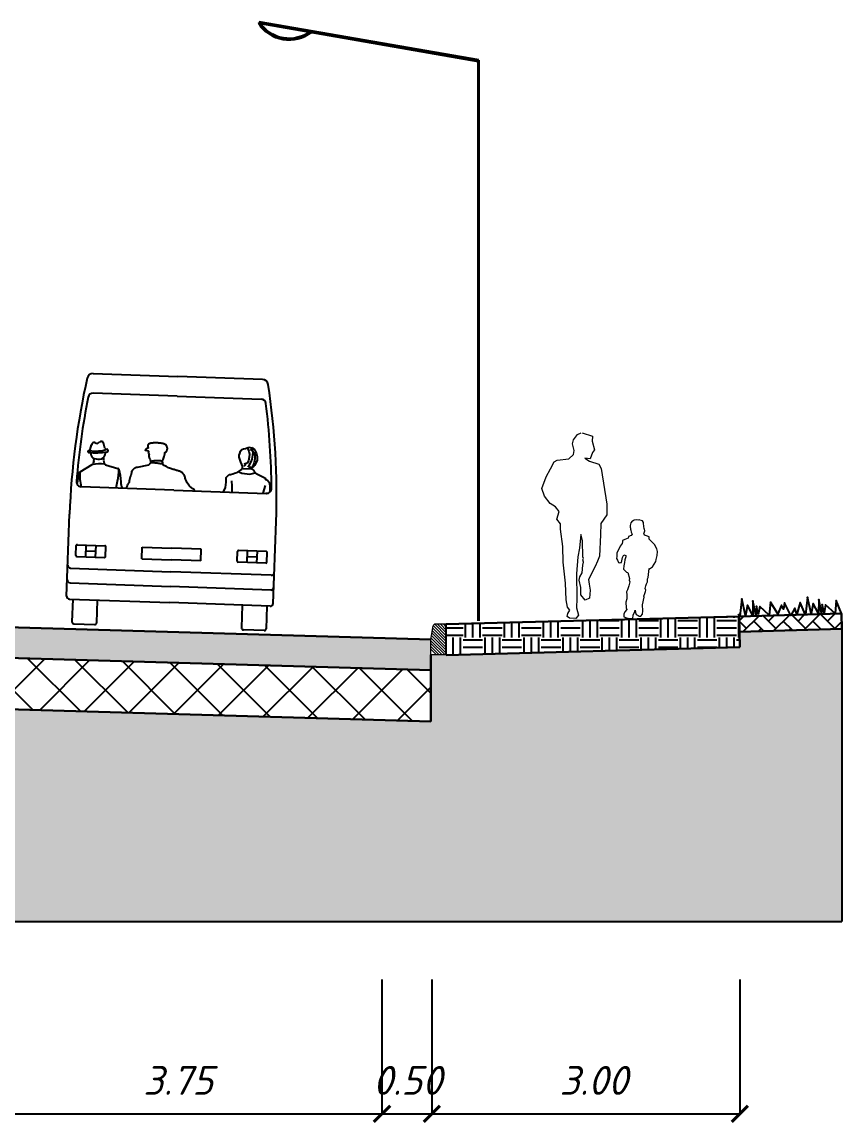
# Model space of a CAD drawing. Header units: metres. Extents: x 34785 to 38791, y 49888 to 55971.
# Drawn here: x 37513.67 to 37521.67, y 51718.9 to 51729.63 of the extents above; entities that cross this region are included whole.
import ezdxf

# ---------------------------------------------------------------- set-up
doc = ezdxf.new("R2010")
doc.units = ezdxf.units.M
doc.linetypes.add('DGN4', pattern=[96.18704, 48.09352, -24.04676, 0, -24.04676])
for name, color, linetype, lineweight in [('12000000', 251, 'Continuous', 0), ('_pk', 7, 'Continuous', 30), ('ГЕНПЛАН ПЛОЩІ', 7, 'Continuous', 0), ('Слой 1', 250, 'Continuous', 0)]:
    doc.layers.add(name, color=color, linetype=linetype, lineweight=lineweight)
doc.layers.add('штрих', color=7, linetype='Continuous', lineweight=0, true_color=0x000000)
doc.styles.add('Строитель 001', font='isocpeur.ttf', dxfattribs={"height": 2})

# ---------------------------------------------------------------- blocks, each defined once
blk = doc.blocks.new('1')
at = {"layer": 'ГЕНПЛАН ПЛОЩІ', "color": 7, "linetype": 'Continuous', "lineweight": 0}
blk.add_line((4178.65, -713.94), (4178.65, -713.54), dxfattribs=at)
at = {"layer": 'ГЕНПЛАН ПЛОЩІ', "color": 7, "linetype": 'Continuous', "lineweight": 0, "flags": 128}
for points in [[(4178.65, -713.54), (4178.65, -713.4), (4178.65, -713.12), (4178.65, -712.84), (4178.65, -712.56), (4178.65, -712.44)], [(4177.15, -713.94), (4177.26, -713.94), (4177.55, -713.94), (4177.83, -713.94), (4178.11, -713.94), (4178.65, -713.94)]]:
    blk.add_lwpolyline(points, dxfattribs=at)
at = {"layer": 'Слой 1', "color": 7, "linetype": 'Continuous', "lineweight": 0}
for p, q in [((4177.15, -713.94), (4177.15, -710.94)), ((4177.15, -710.94), (4178.22, -710.94)), ((4178.28, -710.94), (4177.15, -712.08)), ((4178, -710.94), (4177.15, -711.79)), ((4177.72, -710.94), (4177.15, -711.51)), ((4177.43, -710.94), (4177.15, -711.23)), ((4178.42, -711.09), (4177.15, -712.36)), ((4178.46, -711.33), (4177.15, -712.64)), ((4178.65, -712.44), (4178.42, -711.11)), ((4178.5, -711.58), (4177.15, -712.92)), ((4178.54, -711.82), (4177.15, -713.21)), ((4178.58, -712.06), (4177.15, -713.49)), ((4178.63, -712.3), (4177.15, -713.77)), ((4178.65, -712.56), (4177.26, -713.94)), ((4178.65, -712.84), (4177.55, -713.94)), ((4178.65, -713.12), (4177.83, -713.94)), ((4178.65, -713.4), (4178.11, -713.94))]:
    blk.add_line(p, q, dxfattribs=at)
at = {"layer": 'Слой 1', "color": 7, "linetype": 'Continuous', "lineweight": 0, "extrusion": (0, 0, -1)}
blk.add_arc((-4178.22, -711.14), 0.2, 90, 170.1128, dxfattribs=at)
blk = doc.blocks.new('23ук_2')
at = {"layer": '12000000', "color": 0, "linetype": 'Continuous', "lineweight": -2, "ltscale": 100}
for p, q in [((-0.07, 0.1473), (-0.0693, 0.1513)), ((-0.0693, 0.1513), (-0.0654, 0.1563)), ((-0.0654, 0.1563), (-0.0618, 0.1581)), ((-0.0607, 0.1581), (-0.0505, 0.1547)), ((-0.0505, 0.1547), (-0.0508, 0.1499)), ((-0.0684, 0.1409), (-0.07, 0.1473)), ((-0.0693, 0.1368), (-0.0684, 0.1409)), ((-0.0508, 0.1499), (-0.0486, 0.1415)), ((-0.0486, 0.1415), (-0.0505, 0.139)), ((-0.0916, 0.123), (-0.0881, 0.1299)), ((-0.0881, 0.1299), (-0.0852, 0.1313)), ((-0.0852, 0.1313), (-0.0738, 0.1328)), ((-0.0738, 0.1328), (-0.0693, 0.1368)), ((-0.0529, 0.1328), (-0.058, 0.1333)), ((-0.058, 0.1333), (-0.0534, 0.1304)), ((-0.0534, 0.1304), (-0.0444, 0.1275)), ((-0.0505, 0.139), (-0.0529, 0.1328)), ((-0.0957, 0.115), (-0.0916, 0.123)), ((-0.0444, 0.1275), (-0.0423, 0.1231)), ((-0.0423, 0.1231), (-0.0368, 0.0883)), ((-0.1002, 0.1038), (-0.0957, 0.115)), ((-0.0973, 0.0964), (-0.1002, 0.1038)), ((-0.092, 0.0892), (-0.0973, 0.0964)), ((-0.0868, 0.086), (-0.092, 0.0892)), ((-0.083, 0.0813), (-0.0868, 0.086)), ((-0.0368, 0.0883), (-0.0366, 0.078)), ((-0.0855, 0.0738), (-0.083, 0.0813)), ((-0.0366, 0.078), (-0.0425, 0.0695)), ((-0.0818, 0.0692), (-0.0855, 0.0738)), ((-0.0818, 0.064), (-0.0818, 0.0692)), ((-0.0425, 0.0695), (-0.0427, 0.0586)), ((-0.0132, 0.0703), (-0.0138, 0.0677)), ((-0.0138, 0.0677), (-0.0138, 0.0661)), ((-0.0138, 0.0661), (-0.0137, 0.065)), ((-0.0137, 0.065), (-0.0135, 0.0641)), ((-0.0118, 0.0718), (-0.0132, 0.0703)), ((-0.0109, 0.0723), (-0.0118, 0.0718)), ((-0.0099, 0.0728), (-0.0109, 0.0723)), ((-0.0081, 0.0733), (-0.0099, 0.0728)), ((-0.0062, 0.0729), (-0.0081, 0.0733)), ((-0.0045, 0.0733), (-0.0062, 0.0729)), ((-0.0045, 0.0729), (-0.0045, 0.0733)), ((-0.0017, 0.0722), (-0.0045, 0.0729)), ((-0.001, 0.0707), (-0.0017, 0.0722)), ((-0.0008, 0.0697), (-0.001, 0.0707)), ((-0.0003, 0.0644), (-0.0008, 0.0697)), ((0.0001, 0.064), (-0.0003, 0.0644)), ((-0.0796, 0.047), (-0.0818, 0.064)), ((-0.062, 0.0589), (-0.0634, 0.0455)), ((-0.0604, 0.0526), (-0.062, 0.0589)), ((-0.0427, 0.0586), (-0.0437, 0.0377)), ((-0.0192, 0.0539), (-0.0213, 0.0531)), ((-0.0157, 0.0554), (-0.0192, 0.0539)), ((-0.0154, 0.0568), (-0.0157, 0.0554)), ((-0.013, 0.0578), (-0.0154, 0.0568)), ((-0.0135, 0.0641), (-0.0133, 0.0632)), ((-0.0133, 0.0632), (-0.013, 0.0611)), ((-0.013, 0.0611), (-0.0119, 0.0591)), ((-0.0119, 0.0591), (-0.013, 0.0578)), ((-0.0007, 0.06), (-0.0001, 0.0604)), ((0.0002, 0.0582), (-0.0007, 0.06)), ((-0.0001, 0.0604), (0.0004, 0.0624)), ((0.0004, 0.0624), (0.0001, 0.064)), ((0.0022, 0.0577), (0.0002, 0.0582)), ((0.0045, 0.0565), (0.0022, 0.0577)), ((0.0047, 0.0544), (0.0045, 0.0565)), ((0.01, 0.0491), (0.0047, 0.0544)), ((-0.0793, 0.032), (-0.0796, 0.047)), ((-0.0634, 0.0455), (-0.065, 0.0372)), ((-0.0602, 0.037), (-0.0604, 0.0526)), ((-0.025, 0.0445), (-0.0269, 0.041)), ((-0.0237, 0.0474), (-0.025, 0.0445)), ((-0.0218, 0.05), (-0.0237, 0.0474)), ((-0.0214, 0.0517), (-0.0218, 0.05)), ((-0.0213, 0.0531), (-0.0214, 0.0517)), ((0.012, 0.0448), (0.01, 0.0491)), ((0.0128, 0.0423), (0.012, 0.0448)), ((-0.065, 0.0372), (-0.0661, 0.0206)), ((-0.0594, 0.0356), (-0.0602, 0.037)), ((-0.0601, 0.0343), (-0.0594, 0.0356)), ((-0.0593, 0.0318), (-0.0601, 0.0343)), ((-0.0457, 0.033), (-0.0479, 0.0278)), ((-0.0437, 0.0377), (-0.0457, 0.033)), ((-0.027, 0.0374), (-0.0272, 0.0354)), ((-0.0272, 0.0354), (-0.0262, 0.0337)), ((-0.0269, 0.041), (-0.027, 0.0374)), ((-0.0262, 0.0337), (-0.0254, 0.0316)), ((-0.0222, 0.0315), (-0.022, 0.0333)), ((-0.022, 0.0333), (-0.0213, 0.0363)), ((-0.0213, 0.0363), (-0.0202, 0.039)), ((-0.0202, 0.039), (-0.0181, 0.0383)), ((-0.0192, 0.0343), (-0.0195, 0.0316)), ((-0.0181, 0.0372), (-0.0192, 0.0343)), ((-0.0181, 0.0383), (-0.0181, 0.0372)), ((0.0079, 0.0273), (0.0112, 0.0324)), ((0.0112, 0.0324), (0.0114, 0.0344)), ((0.0114, 0.0344), (0.0125, 0.0384)), ((0.0125, 0.0384), (0.0128, 0.0423)), ((-0.0768, 0.0114), (-0.0793, 0.032)), ((-0.063, 0.0176), (-0.0606, 0.0215)), ((-0.0606, 0.0215), (-0.0599, 0.0288)), ((-0.0599, 0.0288), (-0.0593, 0.0318)), ((-0.0479, 0.0278), (-0.0545, 0.0151)), ((-0.0254, 0.0316), (-0.0239, 0.0313)), ((-0.0239, 0.0313), (-0.0231, 0.0314)), ((-0.0231, 0.0314), (-0.0222, 0.0315)), ((-0.0199, 0.0284), (-0.0205, 0.0249)), ((-0.0205, 0.0249), (-0.0176, 0.0222)), ((-0.0195, 0.0316), (-0.0199, 0.0284)), ((-0.0176, 0.0222), (-0.0163, 0.0217)), ((-0.0163, 0.0217), (-0.0144, 0.0161)), ((0.0036, 0.0169), (0.0042, 0.0228)), ((0.0042, 0.0228), (0.0046, 0.0257)), ((0.0046, 0.0257), (0.0051, 0.0253)), ((0.0051, 0.0253), (0.0079, 0.0273)), ((-0.0763, -0.0048), (-0.0768, 0.0114)), ((-0.0661, 0.0206), (-0.066, -0.0036)), ((-0.0636, 0.0142), (-0.063, 0.0176)), ((-0.0621, 0.0073), (-0.0636, 0.0142)), ((-0.0545, 0.0151), (-0.054, 0.0104)), ((-0.0141, 0.0126), (-0.0152, 0.0089)), ((-0.0144, 0.0161), (-0.0149, 0.0142)), ((-0.0149, 0.0142), (-0.0141, 0.0126)), ((0.002, 0.0107), (0.003, 0.0126)), ((0.003, 0.0155), (0.0036, 0.0169)), ((0.003, 0.0126), (0.003, 0.0155)), ((-0.062, 0.0043), (-0.0621, 0.0073)), ((-0.062, 0), (-0.062, 0.0043)), ((-0.054, 0.0104), (-0.0529, 0.0046)), ((-0.0529, 0.0046), (-0.0534, -0.0032)), ((-0.0165, 0.0049), (-0.0173, 0.0029)), ((-0.0173, 0.0029), (-0.017, 0)), ((-0.017, 0), (-0.017, -0.004)), ((-0.0152, 0.0089), (-0.0165, 0.0049)), ((-0.0004, -0.0013), (0.0004, 0.0013)), ((0.0004, 0.0013), (0.0012, 0.0033)), ((0.0009, 0.0062), (0.0014, 0.0088)), ((0.0014, 0.0046), (0.0009, 0.0062)), ((0.0012, 0.0033), (0.0014, 0.0046)), ((0.0014, 0.0088), (0.002, 0.0107)), ((-0.0751, -0.012), (-0.0763, -0.0048)), ((-0.066, -0.0036), (-0.0663, -0.0126)), ((-0.0579, -0.0053), (-0.062, 0)), ((-0.0534, -0.0032), (-0.0579, -0.0053)), ((-0.017, -0.004), (-0.0181, -0.0073)), ((-0.0181, -0.0073), (-0.0178, -0.0128)), ((-0.0018, -0.0099), (-0.0001, -0.0024)), ((-0.0014, -0.0155), (-0.0018, -0.0099)), ((-0.0001, -0.0024), (-0.0004, -0.0013)), ((-0.0752, -0.021), (-0.0747, -0.0183)), ((-0.0732, -0.0229), (-0.0752, -0.021)), ((-0.0726, -0.015), (-0.0751, -0.012)), ((-0.0747, -0.0183), (-0.0726, -0.015)), ((-0.0643, -0.0198), (-0.067, -0.023)), ((-0.0663, -0.0126), (-0.0643, -0.0198)), ((-0.0191, -0.0167), (-0.0199, -0.019)), ((-0.0199, -0.019), (-0.0199, -0.0214)), ((-0.0199, -0.0214), (-0.0176, -0.0225)), ((-0.017, -0.0144), (-0.0191, -0.0167)), ((-0.0178, -0.0128), (-0.017, -0.0144)), ((-0.0114, -0.0223), (-0.0108, -0.0206)), ((-0.0108, -0.0196), (-0.0096, -0.0171)), ((-0.0108, -0.0206), (-0.0108, -0.0196)), ((-0.0096, -0.0171), (-0.009, -0.0151)), ((-0.009, -0.0151), (-0.0087, -0.0172)), ((-0.0087, -0.0172), (-0.0081, -0.0191)), ((-0.0081, -0.0191), (-0.0061, -0.0203)), ((-0.0061, -0.0203), (-0.005, -0.0209)), ((-0.005, -0.0209), (-0.0036, -0.0207)), ((-0.0036, -0.0207), (-0.0018, -0.019)), ((-0.0018, -0.019), (-0.0014, -0.0155)), ((-0.067, -0.023), (-0.0732, -0.0229)), ((-0.0176, -0.0225), (-0.0143, -0.023)), ((-0.0143, -0.023), (-0.012, -0.023)), ((-0.012, -0.023), (-0.0114, -0.0223))]:
    blk.add_line(p, q, dxfattribs=at)
blk = doc.blocks.new('A$C77907630')
for p, q in [((0.189, 2.55), (1.05, 2.55)), ((1.911, 2.55), (1.05, 2.55)), ((1.05, 2.35), (0.196, 2.35)), ((1.05, 2.35), (1.904, 2.35)), ((0.187, 1.776), (0.196, 1.823)), ((0.334, 1.796), (0.317, 1.848)), ((1.702, 1.772), (1.707, 1.791)), ((1.707, 1.791), (1.712, 1.814)), ((1.712, 1.814), (1.72, 1.825)), ((1.72, 1.825), (1.726, 1.831)), ((1.726, 1.831), (1.741, 1.837)), ((1.741, 1.837), (1.761, 1.843)), ((1.761, 1.843), (1.797, 1.856)), ((1.78, 1.853), (1.799, 1.818)), ((1.797, 1.856), (1.81, 1.854)), ((1.799, 1.818), (1.806, 1.787)), ((1.81, 1.854), (1.838, 1.85)), ((1.811, 1.839), (1.847, 1.805)), ((1.835, 1.84), (1.824, 1.856)), ((1.84, 1.81), (1.835, 1.84)), ((1.838, 1.85), (1.855, 1.835)), ((1.841, 1.777), (1.84, 1.81)), ((1.847, 1.805), (1.86, 1.776)), ((1.855, 1.835), (1.87, 1.81)), ((1.87, 1.81), (1.876, 1.794)), ((1.876, 1.794), (1.885, 1.766)), ((1.701, 1.751), (1.702, 1.772)), ((1.705, 1.741), (1.701, 1.751)), ((1.719, 1.704), (1.705, 1.741)), ((1.731, 1.68), (1.719, 1.704)), ((1.738, 1.664), (1.731, 1.68)), ((1.786, 1.696), (1.754, 1.684)), ((1.761, 1.67), (1.771, 1.68)), ((1.771, 1.68), (1.771, 1.683)), ((1.796, 1.717), (1.786, 1.696)), ((1.793, 1.658), (1.81, 1.679)), ((1.803, 1.756), (1.796, 1.717)), ((1.806, 1.787), (1.803, 1.756)), ((1.81, 1.679), (1.826, 1.709)), ((1.826, 1.709), (1.834, 1.737)), ((1.834, 1.737), (1.841, 1.777)), ((1.856, 1.703), (1.843, 1.667)), ((1.862, 1.74), (1.856, 1.703)), ((1.86, 1.776), (1.862, 1.74)), ((1.875, 1.703), (1.861, 1.673)), ((1.884, 1.727), (1.875, 1.703)), ((1.885, 1.743), (1.884, 1.727)), ((1.885, 1.766), (1.885, 1.743)), ((0.092, 1.546), (0.212, 1.624)), ((0.228, 1.663), (0.222, 1.637)), ((0.324, 1.671), (0.332, 1.641)), ((0.346, 1.626), (0.474, 1.594)), ((1.576, 1.542), (1.606, 1.574)), ((1.606, 1.574), (1.618, 1.575)), ((1.618, 1.575), (1.644, 1.581)), ((1.644, 1.581), (1.661, 1.587)), ((1.661, 1.587), (1.686, 1.596)), ((1.686, 1.596), (1.705, 1.61)), ((1.702, 1.604), (1.733, 1.592)), ((1.705, 1.61), (1.725, 1.626)), ((1.725, 1.626), (1.739, 1.646)), ((1.733, 1.592), (1.816, 1.583)), ((1.739, 1.646), (1.738, 1.664)), ((1.743, 1.635), (1.745, 1.639)), ((1.745, 1.639), (1.829, 1.637)), ((1.753, 1.669), (1.761, 1.67)), ((1.813, 1.649), (1.813, 1.662)), ((1.822, 1.658), (1.813, 1.649)), ((1.816, 1.583), (1.871, 1.601)), ((1.827, 1.641), (1.822, 1.658)), ((1.831, 1.649), (1.826, 1.643)), ((1.826, 1.643), (1.84, 1.633)), ((1.843, 1.667), (1.827, 1.641)), ((1.851, 1.661), (1.831, 1.649)), ((1.84, 1.633), (1.85, 1.625)), ((1.85, 1.625), (1.86, 1.611)), ((1.861, 1.673), (1.851, 1.661)), ((1.86, 1.611), (1.879, 1.593)), ((1.879, 1.593), (1.907, 1.581)), ((1.907, 1.581), (1.943, 1.566)), ((1.943, 1.566), (1.971, 1.552)), ((1.574, 1.44), (1.577, 1.495)), ((1.577, 1.495), (1.576, 1.542)), ((1.642, 1.457), (1.635, 1.51)), ((1.644, 1.394), (1.642, 1.457)), ((1.958, 1.396), (1.98, 1.475)), ((1.971, 1.552), (1.979, 1.537)), ((1.979, 1.537), (1.998, 1.528)), ((1.998, 1.528), (2.019, 1.503)), ((2.019, 1.503), (2.023, 1.458)), ((2.023, 1.458), (2.026, 1.409)), ((1.05, 1.395), (0.108, 1.395)), ((1.05, 1.395), (1.992, 1.395)), ((1.556, 1.395), (1.574, 1.44)), ((1.992, 1.405), (1.992, 1.395)), ((0, 0.28), (0, 1.111)), ((2.1, 0.28), (2.1, 1.111)), ((0.08, 0.695), (0.08, 0.795)), ((0.09, 0.805), (0.37, 0.805)), ((0.18, 0.685), (0.18, 0.805)), ((0.28, 0.685), (0.28, 0.805)), ((0.38, 0.695), (0.38, 0.795)), ((0.75, 0.805), (1.05, 0.805)), ((0.75, 0.685), (0.75, 0.805)), ((1.35, 0.805), (1.05, 0.805)), ((1.35, 0.685), (1.35, 0.805)), ((1.72, 0.695), (1.72, 0.795)), ((2.01, 0.805), (1.73, 0.805)), ((1.82, 0.685), (1.82, 0.805)), ((1.92, 0.685), (1.92, 0.805)), ((2.02, 0.695), (2.02, 0.795)), ((0.09, 0.685), (0.37, 0.685)), ((0.18, 0.745), (0.28, 0.745)), ((0.75, 0.685), (1.05, 0.685)), ((1.35, 0.685), (1.05, 0.685)), ((2.01, 0.685), (1.73, 0.685)), ((1.92, 0.745), (1.82, 0.745)), ((0.03, 0.565), (1.05, 0.565)), ((2.07, 0.565), (1.05, 0.565)), ((0.03, 0.415), (1.05, 0.415)), ((2.07, 0.415), (1.05, 0.415)), ((0.03, 0.25), (1.05, 0.25)), ((0.063, 0.25), (0.063, 0.02)), ((0.313, 0.25), (0.313, 0.02)), ((2.07, 0.25), (1.05, 0.25)), ((1.787, 0.25), (1.787, 0.02)), ((2.037, 0.25), (2.037, 0.02)), ((0.083, 0), (0.293, 0)), ((2.017, 0), (1.807, 0))]:
    blk.add_line(p, q)
at = {"linetype": 'Continuous'}
for points in [[(1.265, 1.395), (1.265, 1.396), (1.26, 1.402), (1.255, 1.407), (1.249, 1.411), (1.243, 1.415), (1.237, 1.419), (1.23, 1.423), (1.223, 1.428), (1.216, 1.434), (1.208, 1.441), (1.2, 1.45), (1.192, 1.461), (1.183, 1.474), (1.174, 1.49), (1.165, 1.509), (1.162, 1.519), (1.16, 1.529), (1.156, 1.537), (1.153, 1.545), (1.149, 1.552), (1.145, 1.558), (1.14, 1.563), (1.136, 1.568), (1.13, 1.573), (1.125, 1.576), (1.119, 1.58), (1.113, 1.583), (1.107, 1.586), (1.1, 1.588), (1.093, 1.59), (1.086, 1.592), (1.078, 1.594), (1.07, 1.596), (1.062, 1.598), (1.054, 1.6), (1.045, 1.602), (1.036, 1.604), (1.027, 1.607), (1.017, 1.61), (1.008, 1.613), (0.998, 1.616), (0.987, 1.62), (0.977, 1.625), (0.966, 1.63), (0.955, 1.635), (0.944, 1.641), (0.932, 1.648), (0.923, 1.687), (0.927, 1.694), (0.931, 1.702), (0.935, 1.711), (0.938, 1.722), (0.941, 1.733), (0.943, 1.746), (0.945, 1.759), (0.945, 1.773), (0.952, 1.777), (0.957, 1.78), (0.962, 1.785), (0.965, 1.79), (0.967, 1.795), (0.969, 1.8), (0.969, 1.806), (0.969, 1.812), (0.969, 1.817), (0.968, 1.823), (0.966, 1.828), (0.964, 1.834), (0.962, 1.838), (0.96, 1.843), (0.958, 1.846), (0.955, 1.85), (0.95, 1.852), (0.944, 1.855), (0.939, 1.857), (0.933, 1.859), (0.928, 1.86), (0.923, 1.862), (0.918, 1.863), (0.914, 1.863), (0.909, 1.864), (0.904, 1.865), (0.9, 1.865), (0.895, 1.865), (0.89, 1.866), (0.886, 1.866), (0.881, 1.866), (0.876, 1.867), (0.87, 1.867), (0.864, 1.867), (0.858, 1.867), (0.851, 1.867), (0.845, 1.867), (0.838, 1.867), (0.832, 1.866), (0.825, 1.866), (0.818, 1.865), (0.812, 1.864), (0.805, 1.863), (0.799, 1.862), (0.793, 1.86), (0.787, 1.858), (0.782, 1.855), (0.777, 1.852), (0.773, 1.847), (0.771, 1.842), (0.77, 1.837), (0.77, 1.832), (0.771, 1.827), (0.772, 1.822), (0.773, 1.816), (0.773, 1.81), (0.771, 1.809), (0.769, 1.808), (0.767, 1.807), (0.765, 1.807), (0.762, 1.806), (0.76, 1.805), (0.758, 1.804), (0.755, 1.803), (0.753, 1.802), (0.751, 1.801), (0.75, 1.799), (0.748, 1.798), (0.747, 1.796), (0.746, 1.794), (0.746, 1.792), (0.746, 1.79), (0.774, 1.784), (0.777, 1.78), (0.778, 1.777), (0.778, 1.773), (0.778, 1.77), (0.777, 1.766), (0.778, 1.762), (0.78, 1.758), (0.785, 1.752), (0.783, 1.742), (0.782, 1.733), (0.784, 1.725), (0.786, 1.718), (0.789, 1.712), (0.792, 1.706), (0.796, 1.701), (0.8, 1.695), (0.807, 1.666), (0.807, 1.666)], [(0.807, 1.665), (0.811, 1.666), (0.814, 1.666), (0.818, 1.667), (0.821, 1.667), (0.825, 1.667), (0.829, 1.667), (0.832, 1.667), (0.836, 1.667), (0.839, 1.667), (0.842, 1.667), (0.846, 1.666), (0.849, 1.666), (0.853, 1.666), (0.856, 1.665), (0.859, 1.665), (0.863, 1.665), (0.866, 1.664), (0.869, 1.664), (0.873, 1.664), (0.876, 1.663), (0.879, 1.663), (0.883, 1.662), (0.886, 1.662), (0.89, 1.662), (0.893, 1.661), (0.897, 1.661), (0.9, 1.661), (0.904, 1.66), (0.908, 1.66), (0.911, 1.66), (0.915, 1.66), (0.919, 1.66), (0.932, 1.647), (0.926, 1.672), (0.925, 1.676), (0.922, 1.68), (0.918, 1.683), (0.912, 1.685), (0.905, 1.686), (0.898, 1.687), (0.889, 1.687), (0.881, 1.687), (0.871, 1.686), (0.863, 1.686), (0.854, 1.685), (0.846, 1.684), (0.839, 1.683), (0.833, 1.682), (0.828, 1.682), (0.825, 1.682), (0.823, 1.681), (0.82, 1.681), (0.817, 1.679), (0.814, 1.678), (0.811, 1.675), (0.809, 1.673), (0.807, 1.669), (0.807, 1.665)], [(0.807, 1.666), (0.807, 1.666), (0.807, 1.666), (0.804, 1.663), (0.801, 1.66), (0.798, 1.656), (0.796, 1.652), (0.793, 1.648), (0.791, 1.644), (0.787, 1.641), (0.783, 1.638), (0.671, 1.61), (0.666, 1.609), (0.661, 1.609), (0.656, 1.608), (0.652, 1.606), (0.648, 1.605), (0.645, 1.603), (0.642, 1.601), (0.639, 1.599), (0.636, 1.596), (0.633, 1.593), (0.63, 1.59), (0.627, 1.586), (0.624, 1.582), (0.621, 1.578), (0.618, 1.573), (0.614, 1.568), (0.613, 1.555), (0.611, 1.542), (0.607, 1.528), (0.603, 1.514), (0.599, 1.5), (0.596, 1.485), (0.593, 1.47), (0.592, 1.456), (0.59, 1.453), (0.587, 1.449), (0.584, 1.444), (0.581, 1.439), (0.578, 1.433), (0.575, 1.427), (0.573, 1.42), (0.57, 1.414), (0.568, 1.407), (0.566, 1.4), (0.565, 1.395)], [(1.094, 1.395), (1.094, 1.396)], [(1.094, 1.396), (1.094, 1.395)]]:
    blk.add_lwpolyline(points, dxfattribs=at)
for centre, radius, start, end in [((7.486, 1.111), 7.486, 169.2965, 180), ((0.189, 2.49), 0.06, 90, 169.2965), ((1.911, 2.49), 0.06, 10.7035, 90), ((-5.386, 1.111), 7.486, 0, 10.7035), ((0.196, 2.3), 0.05, 90, 170.7345), ((1.904, 2.3), 0.05, 9.2655, 90), ((7.486, 1.111), 7.436, 170.7345, 177.4061), ((-5.386, 1.111), 7.436, 2.5939, 9.2655), ((0.23, 1.816), 0.0337, 106.7287, 168.9594), ((0.225, 1.831), 0.0184, 58.0182, 106.7287), ((0.252, 1.874), 0.0332, 238.0182, 322.5802), ((0.296, 1.841), 0.022, 17.8014, 142.5802), ((0.35, 1.801), 0.0171, 197.8014, 283.2206), ((0.172, 1.755), 0.00851, 91.1677, 266.4122), ((0.215, 2.442), 0.697, 266.4122, 281.9548), ((0.171, 1.779), 0.0163, 271.1677, 348.9594), ((0.229, 2.134), 0.372, 262.4077, 289.9817), ((0.262, 1.745), 0.0691, 180.1648, 229.0965), ((0.24, 1.719), 0.0346, 229.0965, 255.017), ((0.182, 1.675), 0.0474, 346.364, 14.9861), ((0.266, 1.819), 0.138, 255.017, 285.7471), ((0.292, 1.729), 0.0439, 285.7471, 331.438), ((0.378, 1.685), 0.0552, 165.0412, 194.3756), ((0.247, 1.753), 0.0948, 331.438, 2.1279), ((0.357, 1.772), 0.0126, 281.9548, 103.2206), ((0.2, 1.642), 0.0223, 302.8764, 346.364), ((0.294, 1.282), 0.352, 83.1702, 103.1381), ((0.351, 1.646), 0.02, 194.3756, 255.7158), ((0.47, 1.577), 0.017, 21.9371, 75.7158), ((-0.084, 1.563), 0.568, 349.9398, 2.4817), ((0.171, 1.457), 0.34, 0.5729, 21.9371), ((1.791, 1.233), 1.736, 170.2336, 173.5488), ((0.107, 1.523), 0.0272, 122.8764, 170.2336), ((0.601, 1.532), 0.512, 178.6874, 195.5386), ((-39.44, 8.545), 40.539, 349.8411, 349.9398), ((0.682, 1.462), 0.172, 180.573, 203.0257), ((0.108, 1.445), 0.05, 177.4061, 270), ((1.992, 1.445), 0.05, 270, 2.5939), ((0.09, 0.795), 0.01, 90, 180), ((0.37, 0.795), 0.01, 0, 90), ((1.73, 0.795), 0.01, 90, 180), ((2.01, 0.795), 0.01, 360, 90), ((0.09, 0.695), 0.01, 180, 270), ((0.37, 0.695), 0.01, 270, 0), ((1.73, 0.695), 0.01, 180, 270), ((2.01, 0.695), 0.01, 270, 360), ((0.03, 0.595), 0.03, 180, 270), ((2.07, 0.595), 0.03, 270, 0), ((0.03, 0.445), 0.03, 180, 270), ((2.07, 0.445), 0.03, 270, 0), ((0.03, 0.28), 0.03, 180, 270), ((2.07, 0.28), 0.03, 270, 0), ((0.083, 0.02), 0.02, 180, 270), ((0.293, 0.02), 0.02, 270, 0), ((1.807, 0.02), 0.02, 180, 270), ((2.017, 0.02), 0.02, 270, 0)]:
    blk.add_arc(centre, radius, start, end)

msp = doc.modelspace()

# ---------------------------------------------------------------- hatches: boundary and pattern name
at = {"transparency": 33554687}
h = msp.add_hatch(dxfattribs=at)
h.set_pattern_fill('EARTH', color=256, scale=0.03)
h.set_pattern_definition([(0, (37062.10273, 51766.8899), (0.1905, 0.1905), [0.1905, -0.1905]), (0, (37062.10273, 51766.96133), (0.1905, 0.1905), [0.1905, -0.1905]), (0, (37062.10273, 51767.03277), (0.1905, 0.1905), [0.1905, -0.1905]), (90, (37062.12655, 51767.05658), (-0.1905, 0.1905), [0.1905, -0.1905]), (90, (37062.19798, 51767.05658), (-0.1905, 0.1905), [0.1905, -0.1905]), (90, (37062.26942, 51767.05658), (-0.1905, 0.1905), [0.1905, -0.1905])])
h.paths.add_polyline_path([(37505.93, 51723.953), (37505.93, 51723.653), (37517.656, 51723.306), (37517.656, 51723.456), (37517.656, 51723.496), (37517.656, 51723.51), (37517.657, 51723.538), (37517.657, 51723.567), (37517.657, 51723.606)])
h = msp.add_hatch(dxfattribs=at)
h.set_pattern_fill('AR-HBONE', color=256, scale=0.001)
h.set_pattern_definition([(45, (37071.22012, 51794.33467), (0, 0.143684098), [0.3048, -0.1016]), (135, (37071.29196, 51794.40651), (1e-17, 0.143684098), [0.3048, -0.1016])])
h.paths.add_polyline_path([(37520.664, 51723.832), (37521.663, 51723.859), (37521.667, 51723.709), (37520.668, 51723.682)])
h = msp.add_hatch(dxfattribs=at)
h.set_pattern_fill('EARTH', color=256, scale=0.03)
h.set_pattern_definition([(0, (37030.10067, 51766.70281), (0.1905, 0.1905), [0.1905, -0.1905]), (0, (37030.10067, 51766.77425), (0.1905, 0.1905), [0.1905, -0.1905]), (0, (37030.10067, 51766.84569), (0.1905, 0.1905), [0.1905, -0.1905]), (90, (37030.12449, 51766.8695), (-0.1905, 0.1905), [0.1905, -0.1905]), (90, (37030.19592, 51766.8695), (-0.1905, 0.1905), [0.1905, -0.1905]), (90, (37030.26736, 51766.8695), (-0.1905, 0.1905), [0.1905, -0.1905])])
h.paths.add_polyline_path([(37520.664, 51723.832), (37517.807, 51723.755), (37517.806, 51723.455), (37520.672, 51723.532)])
h = msp.add_hatch(dxfattribs=at)
h.set_pattern_fill('DOTS', color=256, scale=0.1)
h.set_pattern_definition([(0, (37062.10273, 51766.88989), (0.079375, 0.15875), [0, -0.15875])])
h.paths.add_polyline_path([(37521.667, 51723.709), (37520.668, 51723.682), (37520.672, 51723.532), (37517.768, 51723.454), (37517.767, 51723.456), (37517.739, 51723.456), (37517.71, 51723.456), (37517.656, 51723.456), (37517.657, 51722.806), (37504.93, 51723.182), (37488.43, 51722.694), (37488.43, 51723.344), (37488.376, 51723.344), (37488.348, 51723.344), (37488.319, 51723.344), (37488.291, 51723.344), (37488.28, 51723.344), (37485.417, 51723.42), (37485.421, 51723.57), (37484.421, 51723.597), (37484.421, 51720.854), (37521.667, 51720.854)])
h = msp.add_hatch(dxfattribs=at)
h.set_pattern_fill('ANSI37', color=256, scale=0.1)
h.set_pattern_definition([(45, (37062.10273, 51766.8899), (-0.2245064, 0.2245064), []), (135, (37062.10273, 51766.8899), (-0.2245064, -0.2245064), [])])
h.paths.add_polyline_path([(37505.93, 51723.653), (37504.93, 51723.682), (37503.93, 51723.653), (37503.93, 51723.152), (37504.93, 51723.182), (37505.93, 51723.152)])
h.paths.add_polyline_path([(37503.93, 51723.653), (37488.43, 51723.194), (37488.43, 51722.694), (37503.93, 51723.152)])
h.paths.add_polyline_path([(37505.93, 51723.653), (37505.93, 51723.152), (37517.657, 51722.806), (37517.656, 51723.306)])

# ---------------------------------------------------------------- linework, layer by layer
at = {"lineweight": 30}
for p, q in [((37517.657, 51723.606), (37504.93, 51723.982)), ((37520.664, 51723.832), (37521.663, 51723.859)), ((37521.667, 51723.709), (37521.663, 51723.859)), ((37520.664, 51723.832), (37517.807, 51723.755)), ((37520.672, 51723.532), (37520.664, 51723.832)), ((37517.657, 51723.306), (37504.922, 51723.682)), ((37520.668, 51723.682), (37521.667, 51723.709)), ((37517.806, 51723.455), (37520.672, 51723.532)), ((37517.657, 51722.806), (37517.656, 51723.456)), ((37517.657, 51722.806), (37504.907, 51723.183))]:
    msp.add_line(p, q, dxfattribs=at)
for p, q in [((37517.806, 51723.455), (37517.807, 51723.755)), ((37521.667, 51723.709), (37521.667, 51720.854)), ((37484.421, 51720.854), (37521.667, 51720.854)), ((37517.18, 51720.289), (37517.18, 51718.978)), ((37517.668, 51720.289), (37517.668, 51718.978)), ((37520.672, 51720.289), (37520.672, 51718.978)), ((37485.417, 51718.978), (37520.672, 51718.978))]:
    msp.add_line(p, q)
at = {"color": 3, "flags": 128}
for points in [[(37521.308, 51723.853), (37521.259, 51723.967), (37521.228, 51723.852), (37521.206, 51723.911), (37521.169, 51723.842), (37521.105, 51723.965), (37521.098, 51723.903), (37521.076, 51723.94), (37521.042, 51723.857), (37520.971, 51723.972), (37520.958, 51723.845), (37520.865, 51723.928), (37520.851, 51723.85), (37520.834, 51723.93), (37520.826, 51723.847), (37520.799, 51723.982), (37520.797, 51723.842), (37520.746, 51723.94), (37520.726, 51723.842), (37520.689, 51724.004), (37520.67, 51723.835), (37520.658, 51723.857)], [(37521.663, 51723.859), (37521.663, 51723.859), (37521.612, 51723.988), (37521.6, 51723.861), (37521.507, 51723.944), (37521.492, 51723.866), (37521.475, 51723.947), (37521.468, 51723.863), (37521.441, 51723.998), (37521.439, 51723.859), (37521.387, 51723.956), (37521.368, 51723.859), (37521.331, 51724.02), (37521.311, 51723.851), (37521.299, 51723.873)]]:
    msp.add_lwpolyline(points, dxfattribs=at)
at = {"layer": '_pk', "color": 7, "lineweight": 40, "ltscale": 100}
for p, q in [((37518.123, 51729.258), (37515.979, 51729.63)), ((37518.123, 51729.249), (37515.979, 51729.621)), ((37518.123, 51729.258), (37518.123, 51723.789))]:
    msp.add_line(p, q, dxfattribs=at)
for centre in [(37516.276, 51729.821), (37516.276, 51729.812)]:
    msp.add_arc(centre, 0.354, 212.6858, 307.6164, dxfattribs=at)
at = {"layer": 'штрих', "color": 18, "linetype": 'Continuous', "lineweight": 40, "true_color": 0x000000}
for p, q in [((37517.102, 51718.9), (37517.259, 51719.056)), ((37517.589, 51718.9), (37517.746, 51719.056)), ((37520.593, 51718.9), (37520.75, 51719.056))]:
    msp.add_line(p, q, dxfattribs=at)

# ---------------------------------------------------------------- block references
for name, p, xscale, yscale, zscale, rotation in [('A$C77907630', (37514.095, 51723.762), 0.9599999999999979, 0.9599999999999979, 0.9599999999999979, 357.9535423367323), ('1', (37935.797, 51793.221), -0.1, 0.1, 0.1, 359.7766314717891)]:
    msp.add_blockref(name, p, dxfattribs=dict(xscale=xscale, yscale=yscale, zscale=zscale, rotation=rotation))
at = {"lineweight": 0, "xscale": 10, "yscale": 10, "zscale": 10}
msp.add_blockref('23ук_2', (37519.74, 51724.042), dxfattribs=at)

# ---------------------------------------------------------------- texts
at = {"layer": 'штрих', "color": 18, "linetype": 'DGN4', "lineweight": 0, "true_color": 0x000000, "char_height": 0.28125, "attachment_point": 1, "style": 'Строитель 001'}
for s, insert in [('{\\fISOCPEUR|b0|i1|c204|p34;3.75}', (37514.851, 51719.446)), ('{\\fISOCPEUR|b0|i1|c204|p34;0.50}', (37517.092, 51719.446)), ('{\\fISOCPEUR|b0|i1|c204|p34;3.00}', (37518.911, 51719.446))]:
    msp.add_mtext(s, dxfattribs=dict(at, insert=insert))

doc.saveas('drawing.dxf')
